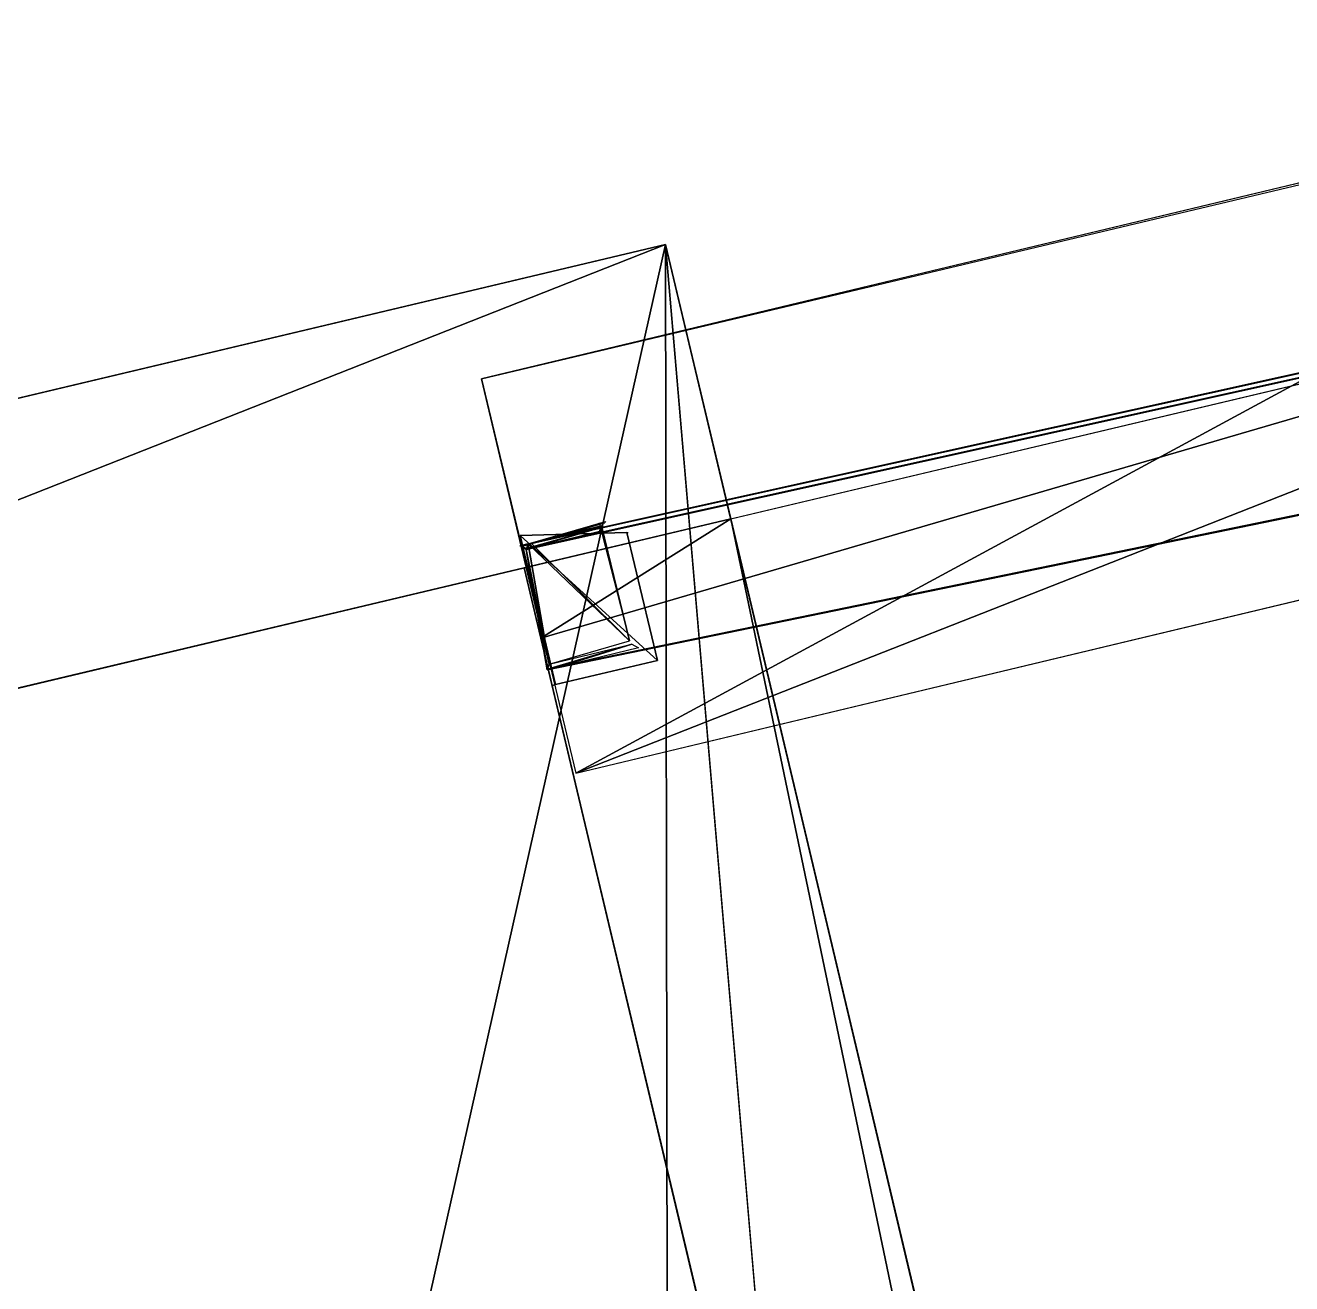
# Model space of a CAD drawing. Extents: x -324 to 583, y -546 to 160.
# Drawn here: x 200.4 to 253, y 107.6 to 159.9 of the extents above; entities that cross this region are included whole.
import ezdxf

# ---------------------------------------------------------------- set-up
doc = ezdxf.new("R2010")
doc.units = 0
doc.header["$MEASUREMENT"] = 0
doc.layers.get('0').update_dxf_attribs({"color": 13, "linetype": 'CONTINUOUS'})

msp = doc.modelspace()

# ---------------------------------------------------------------- linework, layer by layer
at = {"color": 0}
for p, q in [((280.729, 159.948, 38.761), (219.344, 145.251, 39.123)), ((219.344, 145.251, 39.123), (280.944, 159.879, 39.123)), ((144.099, 131.157, 150.839), (226.99, 150.841, 110.508)), ((144.099, 131.157, 150.839), (226.99, 150.841, 110.508)), ((147.58, 131.984, 143.659), (226.99, 150.841, 102.794)), ((147.58, 131.984, 143.659), (226.99, 150.841, 102.794)), ((165.461, -123.495, 150.839), (226.99, 150.841, 110.508)), ((165.461, -123.495, 150.839), (226.99, 150.841, 110.508)), ((221.121, 137.396, -1.508), (277.978, 150.897, -1.508)), ((277.718, 150.887, 35.094), (221.277, 138.381, 35.59)), ((221.285, 138.403, 39.25), (277.825, 150.931, 38.754)), ((229.698, 139.433, 102.794), (226.99, 150.841, 102.794)), ((226.99, 150.841, 102.794), (226.99, 150.841, 110.508)), ((226.99, 150.841, 110.508), (301.903, -164.635, 110.508)), ((229.698, 139.433, 102.794), (226.99, 150.841, 102.794)), ((226.99, 150.841, 110.508), (301.903, -164.635, 110.508)), ((226.99, 150.841, 102.794), (226.99, 150.841, 110.508)), ((221.202, 138.167, -0.028), (274.844, 150.052, -1.199)), ((222.16, 133.394, 39.123), (219.344, 145.251, 39.123)), ((219.344, 145.251, 39.123), (223.267, 128.866, 39.13)), ((279.147, 144.895, -1.184), (222.076, 133.154, -0.691)), ((223.267, 128.866, 39.13), (284.652, 143.563, 38.767)), ((229.698, 139.433, 102.794), (150.289, 120.576, 143.659)), ((229.698, 139.433, 102.794), (150.289, 120.576, 143.659)), ((221, 138.291, 28.163), (224.471, 139.266, 28.131)), ((221.121, 137.396, 102.794), (229.698, 139.433, 102.794)), ((221.121, 137.396, 102.794), (229.698, 139.433, 102.794)), ((221.277, 138.381, 35.59), (224.306, 139.076, 28.133)), ((221.277, 138.381, 35.59), (224.306, 139.076, 28.133)), ((224.307, 139.078, 28.442), (221.278, 138.383, 35.898)), ((224.307, 139.078, 28.442), (221.278, 138.383, 35.898)), ((221.284, 138.402, 38.951), (224.494, 139.331, 38.921)), ((224.329, 139.141, 38.924), (221.407, 138.431, 38.95)), ((224.329, 139.141, 38.924), (221.407, 138.431, 38.95)), ((224.314, 139.098, 31.794), (221.407, 138.431, 38.95)), ((224.314, 139.098, 31.794), (221.407, 138.431, 38.95)), ((224.236, 139.275, 38.915), (225.489, 134.363, 38.957)), ((224.306, 139.076, 28.133), (224.307, 139.078, 28.442)), ((224.307, 139.078, 28.442), (224.314, 139.098, 31.794)), ((224.314, 139.098, 31.794), (224.329, 139.141, 38.924)), ((224.329, 139.141, 38.924), (225.489, 134.363, 38.957)), ((224.494, 139.331, 38.921), (224.471, 139.266, 28.131)), ((301.903, -164.635, 102.794), (229.698, 139.433, 102.794)), ((301.903, -164.635, 102.794), (229.698, 139.433, 102.794)), ((225.389, 138.861, 0.35), (220.946, 138.747, 0.35)), ((220.946, 138.747, -82.167), (225.389, 138.861, -82.167)), ((220.946, 138.747, -82.167), (222.419, 132.544, -82.167)), ((226.65, 133.549, -9.587), (220.946, 138.747, -9.587)), ((220.946, 138.747, -9.587), (220.946, 138.747, -11.076)), ((220.946, 138.747, -11.076), (220.946, 138.747, -82.167)), ((220.946, 138.747, -82.167), (226.65, 133.549, -82.167)), ((220.946, 138.747, -11.076), (220.946, 138.747, -82.167)), ((220.946, 138.747, -9.587), (220.946, 138.747, -11.076)), ((220.946, 138.747, 0.35), (220.946, 138.747, -9.587)), ((221.202, 138.167, -0.028), (224.247, 138.907, -0.055)), ((221.407, 138.431, 38.95), (221.284, 138.402, 38.951)), ((221.407, 138.431, 38.95), (221.284, 138.402, 38.951)), ((221.407, 138.431, 38.95), (221.284, 138.402, 38.951)), ((221.407, 138.431, 38.95), (221.284, 138.402, 38.951)), ((221.407, 138.431, 38.95), (221.285, 138.403, 39.25)), ((221.407, 138.431, 38.95), (221.285, 138.403, 39.25)), ((225.389, 138.861, -49.86), (225.434, 138.872, 0.373)), ((226.65, 133.549, 0.35), (225.389, 138.861, 0.35)), ((226.65, 133.549, -49.86), (225.389, 138.861, -49.86)), ((225.389, 138.861, -49.86), (225.389, 138.861, 0.35)), ((225.389, 138.861, -81.926), (226.65, 133.549, -81.834)), ((225.389, 138.861, -81.926), (225.389, 138.861, -49.86)), ((225.389, 138.861, -49.86), (226.65, 133.549, -50.226)), ((226.65, 133.549, -49.86), (225.389, 138.861, -49.86)), ((225.389, 138.861, -49.86), (226.65, 133.549, -50.226)), ((225.389, 138.861, -49.86), (225.389, 138.861, 0.35)), ((225.389, 138.861, -81.926), (225.389, 138.861, -49.86)), ((225.389, 138.861, -82.167), (225.389, 138.861, -81.926)), ((221.272, 138.399, 38.951), (220.931, 138.316, 38.954)), ((220.931, 138.316, 38.954), (220.975, 138.307, 31.823)), ((220.975, 138.307, 31.823), (220.967, 138.285, 28.1)), ((220.975, 138.307, 31.823), (221.284, 138.402, 38.951)), ((220.975, 138.307, 31.823), (221.284, 138.402, 38.951)), ((220.975, 138.307, 31.823), (221.284, 138.402, 38.951)), ((221.272, 138.399, 38.951), (220.975, 138.307, 31.823)), ((221.272, 138.399, 38.951), (220.975, 138.307, 31.823)), ((221.272, 138.399, 38.951), (220.975, 138.307, 31.823)), ((220.975, 138.307, 31.823), (221, 138.291, 28.163)), ((221.277, 138.381, 35.59), (221, 138.291, 28.163)), ((221.277, 138.381, 35.59), (221, 138.291, 28.163)), ((221, 138.291, 28.163), (221.166, 138.185, 4.327)), ((221.211, 138.193, 4.326), (221.166, 138.185, 4.327)), ((221.201, 138.163, -0.704), (221.202, 138.167, -0.028)), ((221.201, 138.163, -0.728), (222.076, 133.154, -0.691)), ((221.201, 138.163, -0.704), (221.201, 138.163, -0.728)), ((221.203, 138.17, 0.526), (221.202, 138.167, -0.028)), ((221.203, 138.17, 0.526), (221.202, 138.167, -0.028)), ((221.203, 138.17, 0.526), (221.202, 138.167, -0.028)), ((221.211, 138.193, 4.326), (221.203, 138.17, 0.526)), ((221.211, 138.193, 4.326), (221.203, 138.17, 0.526)), ((221.211, 138.193, 4.326), (221.203, 138.17, 0.526)), ((221.212, 138.197, 4.881), (221.211, 138.193, 4.326)), ((221.212, 138.197, 4.881), (221.211, 138.193, 4.326)), ((221.212, 138.197, 4.881), (221.211, 138.193, 4.326)), ((221.212, 138.197, 4.881), (221.211, 138.193, 4.326)), ((221.285, 138.403, 39.25), (221.272, 138.399, 38.951)), ((221.285, 138.403, 39.25), (221.272, 138.399, 38.951)), ((221.285, 138.403, 39.25), (221.272, 138.399, 38.951)), ((221.284, 138.402, 38.951), (221.272, 138.399, 38.951)), ((221.284, 138.402, 38.951), (221.272, 138.399, 38.951)), ((221.284, 138.402, 38.951), (221.272, 138.399, 38.951)), ((221.278, 138.383, 35.898), (221.277, 138.381, 35.59)), ((221.278, 138.383, 35.898), (221.277, 138.381, 35.59)), ((221.278, 138.383, 35.898), (221.277, 138.381, 35.59)), ((221.278, 138.383, 35.898), (221.277, 138.381, 35.59)), ((221.278, 138.383, 35.898), (221.284, 138.402, 38.951)), ((221.278, 138.383, 35.898), (221.284, 138.402, 38.951)), ((221.278, 138.383, 35.898), (221.284, 138.402, 38.951)), ((221.278, 138.383, 35.898), (221.284, 138.402, 38.951)), ((221.284, 138.402, 39.086), (221.285, 138.403, 39.25)), ((221.284, 138.402, 39.086), (221.285, 138.403, 39.25)), ((221.284, 138.402, 39.086), (221.285, 138.403, 39.25)), ((221.284, 138.402, 39.086), (221.285, 138.403, 39.25)), ((221.284, 138.402, 38.951), (221.284, 138.402, 39.086)), ((222.16, 133.394, 39.123), (221.284, 138.402, 39.086)), ((222.16, 133.394, 39.123), (221.284, 138.402, 38.951)), ((225.489, 134.363, 38.957), (221.284, 138.402, 38.951)), ((222.16, 133.394, 39.123), (221.284, 138.402, 38.951)), ((225.489, 134.363, 38.957), (221.284, 138.402, 38.951)), ((221.284, 138.402, 38.951), (221.284, 138.402, 39.086)), ((221.284, 138.402, 38.951), (221.284, 138.402, 39.086)), ((221.284, 138.402, 38.951), (221.284, 138.402, 39.086)), ((222.16, 133.394, 39.123), (221.284, 138.402, 38.951)), ((221.284, 138.402, 38.951), (221.284, 138.402, 39.086)), ((221.121, 137.396, -25.766), (-280.72, 18.228, -13)), ((218.839, 136.854, 102.794), (221.121, 137.396, 102.794)), ((218.839, 136.854, -1.508), (221.121, 137.396, -1.508)), ((218.839, 136.854, -1.508), (221.121, 137.396, -1.508)), ((218.839, 136.854, 102.794), (221.121, 137.396, 102.794)), ((221.121, 137.396, -25.766), (221.121, 137.396, -1.508)), ((221.814, 134.477, -1.508), (221.121, 137.396, -1.508)), ((221.121, 137.396, -25.766), (221.121, 137.396, -1.508)), ((221.814, 134.477, -1.508), (221.121, 137.396, -1.508)), ((221.121, 137.396, -1.508), (221.121, 137.396, 102.794)), ((221.121, 137.396, 102.794), (221.814, 134.477, 102.794)), ((221.121, 137.396, -1.508), (221.121, 137.396, 102.794)), ((221.121, 137.396, 102.794), (221.814, 134.477, 102.794)), ((221.814, 134.477, -1.508), (221.121, 137.396, -1.508)), ((-277.801, 18.921, 0), (218.839, 136.854, -1.508)), ((-277.801, 18.921, 0), (218.839, 136.854, -1.508)), ((0.421, 84.988, 103.269), (218.839, 136.854, 102.794)), ((0.421, 84.988, 103.269), (218.839, 136.854, 102.794)), ((218.839, 136.854, -1.508), (218.839, 136.854, 102.794)), ((218.839, 136.854, -1.508), (218.839, 136.854, 102.794)), ((285.15, -132.246, -1.508), (221.814, 134.477, -1.508)), ((221.814, 134.477, -1.508), (221.814, 134.477, 102.794)), ((221.814, 134.477, 102.794), (295.27, -174.862, 102.794)), ((285.15, -132.246, -1.508), (221.814, 134.477, -1.508)), ((285.15, -132.246, -1.508), (221.814, 134.477, -1.508)), ((221.814, 134.477, -1.508), (221.814, 134.477, 102.794)), ((221.814, 134.477, 102.794), (295.27, -174.862, 102.794)), ((222.16, 133.394, 39.123), (225.489, 134.363, 38.957)), ((222.16, 133.394, 39.123), (225.585, 134.225, 39.093)), ((225.873, 134.078, -0.492), (222.448, 133.246, -0.461)), ((222.448, 133.246, -0.461), (222.076, 133.154, -0.691)), ((222.076, 133.154, -0.691), (222.089, 133.191, 5.442)), ((222.076, 133.154, -0.691), (222.089, 133.191, 5.442)), ((222.076, 133.154, -0.691), (222.089, 133.191, 5.442)), ((222.089, 133.191, 5.442), (222.16, 133.394, 39.123)), ((222.089, 133.191, 5.442), (222.16, 133.394, 39.123)), ((222.419, 132.544, -50.226), (226.65, 133.549, -50.226)), ((222.419, 132.544, -81.923), (226.65, 133.549, -81.834)), ((226.65, 133.549, -9.587), (222.419, 132.544, -9.587)), ((226.65, 133.549, -50.226), (222.419, 132.544, -49.87)), ((226.65, 133.549, -50.226), (222.419, 132.544, -49.87)), ((222.419, 132.544, -50.226), (226.65, 133.549, -50.226)), ((226.65, 133.549, -50.226), (226.65, 133.549, -49.86)), ((226.65, 133.549, -49.86), (226.65, 133.549, -9.587)), ((226.65, 133.549, -82.167), (226.65, 133.549, -81.834)), ((226.65, 133.549, -81.834), (226.65, 133.549, -69.897)), ((226.65, 133.549, -69.897), (226.65, 133.549, -50.226)), ((226.65, 133.549, -81.834), (226.65, 133.549, -69.897)), ((226.65, 133.549, -69.897), (226.65, 133.549, -50.226)), ((226.65, 133.549, -49.86), (226.65, 133.549, -9.587)), ((226.65, 133.549, -50.226), (226.65, 133.549, -49.86)), ((226.65, 133.549, -9.587), (226.65, 133.549, 0.35)), ((226.65, 133.549, -49.86), (226.65, 133.549, -9.587)), ((226.65, 133.549, -69.897), (226.65, 133.549, -50.226)), ((226.65, 133.549, -81.834), (226.65, 133.549, -69.897)), ((226.65, 133.549, -50.226), (226.65, 133.549, -49.86)), ((222.297, 132.515, -81.926), (222.419, 132.544, -81.923)), ((222.419, 132.544, -49.87), (222.297, 132.515, -49.86)), ((222.297, 132.515, -49.86), (222.297, 132.515, -81.926)), ((222.419, 132.544, -82.167), (222.419, 132.544, -81.923)), ((222.419, 132.544, -81.923), (222.419, 132.544, -50.226)), ((222.419, 132.544, -50.226), (222.419, 132.544, -49.87)), ((222.419, 132.544, -81.923), (222.419, 132.544, -50.226)), ((222.419, 132.544, -50.226), (222.419, 132.544, -49.87))]:
    msp.add_line(p, q, dxfattribs=at)
at = {"color": 17}
for p, q in [((221.212, 138.197, 4.881), (274.854, 150.081, 3.71)), ((222.089, 133.191, 5.442), (279.16, 144.932, 4.949)), ((224.247, 138.907, -0.055), (224.306, 139.076, 28.133)), ((221.277, 138.381, 35.59), (221.212, 138.197, 4.881)), ((221.277, 138.381, 35.59), (221.212, 138.197, 4.881)), ((221.277, 138.381, 35.59), (221.212, 138.197, 4.881)), ((225.585, 134.225, 39.093), (225.873, 134.078, -0.492)), ((222.419, 132.544, -49.87), (222.419, 132.544, -9.587))]:
    msp.add_line(p, q, dxfattribs=at)
at = {"color": 253}
msp.add_line((0.421, 84.988, 103.269), (221.121, 137.396, 102.794), dxfattribs=at)
msp.add_line((0.421, 84.988, 103.269), (221.121, 137.396, 102.794), dxfattribs=at)
at = {"color": 47}
msp.add_line((286.869, -139.482, -25.766), (221.121, 137.396, -25.766), dxfattribs=at)

# ---------------------------------------------------------------- meshes
at = {"color": 17}
mesh = msp.add_polyface(dxfattribs=at)
corners = [(223.267, 128.866, 39.13), (280.729, 159.948, 38.761), (219.344, 145.251, 39.123), (282.585, 152.195, 38.764), (284.652, 143.563, 38.767)]
mesh.append_faces([[corners[k] for k in face] for face in [(0, 1, 2), (3, 0, 4)]], dxfattribs={"vtx0": -1, "color": 17})
mesh.append_faces([[corners[k] for k in face] for face in [(1, 0, 3)]], dxfattribs={"vtx0": -1, "vtx1": -1, "color": 17})
at = {"color": 253}
mesh = msp.add_polyface(dxfattribs=at)
corners = [(-294.398, 27.032, 110.907), (-283.429, 29.636, 103.269), (-294.398, 27.032, 103.269), (-2.288, 96.396, 103.269), (-6.676, 95.354, 110.907), (147.58, 131.984, 143.659), (144.099, 131.157, 150.839), (226.99, 150.841, 110.508), (226.99, 150.841, 102.794)]
mesh.append_faces([[corners[k] for k in face] for face in [(0, 1, 2), (5, 7, 8)]], dxfattribs={"vtx0": -1, "color": 253})
mesh.append_faces([[corners[k] for k in face] for face in [(1, 0, 3), (3, 4, 5), (7, 5, 6)]], dxfattribs={"vtx0": -1, "vtx1": -1, "color": 253})
mesh.append_faces([[corners[k] for k in face] for face in [(3, 0, 4), (5, 4, 6)]], dxfattribs={"vtx0": -1, "vtx2": -1, "color": 253})
at = {"color": 8}
mesh = msp.add_polyface(dxfattribs=at)
corners = [(226.99, 150.841, 110.508), (144.099, 131.157, 150.839), (165.461, -123.495, 150.839)]
mesh.append_faces([[corners[k] for k in face] for face in [(0, 1, 2)]], dxfattribs={"color": 8})
at = {"color": 253}
mesh = msp.add_polyface(dxfattribs=at)
corners = [(226.99, 150.841, 102.794), (150.289, 120.576, 143.659), (147.58, 131.984, 143.659), (229.698, 139.433, 102.794)]
mesh.append_faces([[corners[k] for k in face] for face in [(0, 1, 2), (1, 0, 3)]], dxfattribs={"vtx0": -1, "color": 253})
at = {"color": 8}
mesh = msp.add_polyface(dxfattribs=at)
corners = [(347.75, -357.71, 110.508), (259.17, -225.98, 128.751), (227.84, -386.184, 150.839), (324.919, -261.564, 110.508), (226.99, 150.841, 110.508), (165.461, -123.495, 150.839), (301.903, -164.635, 110.508)]
mesh.append_faces([[corners[k] for k in face] for face in [(1, 0, 3), (2, 4, 5), (4, 1, 6)]], dxfattribs={"vtx0": -1, "color": 8})
mesh.append_faces([[corners[k] for k in face] for face in [(0, 1, 2)]], dxfattribs={"vtx0": -1, "vtx1": -1, "color": 8})
mesh.append_faces([[corners[k] for k in face] for face in [(4, 2, 1)]], dxfattribs={"vtx0": -1, "vtx1": -1, "vtx2": -1, "color": 8})
at = {"color": 0}
mesh = msp.add_polyface(dxfattribs=at)
corners = [(277.978, 150.897, -1.508), (221.814, 134.477, -1.508), (221.121, 137.396, -1.508), (285.15, -132.246, -1.508), (338.821, -119.501, -1.508)]
mesh.append_faces([[corners[k] for k in face] for face in [(0, 1, 2), (3, 0, 4)]], dxfattribs={"vtx0": -1, "color": 0})
mesh.append_faces([[corners[k] for k in face] for face in [(1, 0, 3)]], dxfattribs={"vtx0": -1, "vtx1": -1, "color": 0})
at = {"color": 17}
mesh = msp.add_polyface(dxfattribs=at)
corners = [(221.277, 138.381, 35.59), (277.818, 150.91, 35.349), (277.718, 150.887, 35.094), (277.82, 150.915, 36.167), (221.278, 138.383, 35.898), (221.284, 138.402, 38.951), (277.825, 150.93, 38.59), (277.761, 150.916, 38.59), (277.825, 150.931, 38.754), (221.284, 138.402, 39.086), (221.285, 138.403, 39.25)]
mesh.append_faces([[corners[k] for k in face] for face in [(0, 1, 2), (8, 9, 10)]], dxfattribs={"vtx0": -1, "color": 17})
mesh.append_faces([[corners[k] for k in face] for face in [(1, 0, 3), (3, 5, 6), (6, 5, 7), (7, 5, 8)]], dxfattribs={"vtx0": -1, "vtx1": -1, "color": 17})
mesh.append_faces([[corners[k] for k in face] for face in [(3, 0, 4), (3, 4, 5), (8, 5, 9)]], dxfattribs={"vtx0": -1, "vtx2": -1, "color": 17})
at = {"color": 253}
mesh = msp.add_polyface(dxfattribs=at)
corners = [(229.698, 139.433, 102.794), (301.903, -164.635, 110.508), (301.903, -164.635, 102.794), (226.99, 150.841, 110.508), (226.99, 150.841, 102.794)]
mesh.append_faces([[corners[k] for k in face] for face in [(0, 1, 2), (3, 0, 4)]], dxfattribs={"vtx0": -1, "color": 253})
mesh.append_faces([[corners[k] for k in face] for face in [(1, 0, 3)]], dxfattribs={"vtx0": -1, "vtx1": -1, "color": 253})
at = {"color": 17}
mesh = msp.add_polyface(dxfattribs=at)
corners = [(221.202, 138.167, -0.028), (274.854, 150.081, 3.71), (274.844, 150.052, -1.199), (221.203, 138.17, 0.526), (221.211, 138.193, 4.326), (221.212, 138.197, 4.881)]
mesh.append_faces([[corners[k] for k in face] for face in [(0, 1, 2), (1, 4, 5)]], dxfattribs={"vtx0": -1, "color": 17})
mesh.append_faces([[corners[k] for k in face] for face in [(1, 0, 3), (1, 3, 4)]], dxfattribs={"vtx0": -1, "vtx2": -1, "color": 17})
mesh = msp.add_polyface(dxfattribs=at)
corners = [(279.16, 144.932, 4.949), (222.076, 133.154, -0.691), (279.147, 144.895, -1.184), (222.089, 133.191, 5.442)]
mesh.append_faces([[corners[k] for k in face] for face in [(0, 1, 2), (1, 0, 3)]], dxfattribs={"vtx0": -1, "color": 17})
at = {"color": 253}
mesh = msp.add_polyface(dxfattribs=at)
corners = [(0.421, 84.988, 103.269), (229.698, 139.433, 102.794), (221.121, 137.396, 102.794), (150.289, 120.576, 143.659)]
mesh.append_faces([[corners[k] for k in face] for face in [(0, 1, 2), (1, 0, 3)]], dxfattribs={"vtx0": -1, "color": 253})
at = {"color": 0}
mesh = msp.add_polyface(dxfattribs=at)
corners = [(229.698, 139.433, 102.794), (221.814, 134.477, 102.794), (221.121, 137.396, 102.794), (295.27, -174.862, 102.794), (301.903, -164.635, 102.794), (368.934, -157.37, 102.794), (369.272, -148.638, 102.794), (371.216, -156.828, 102.794)]
mesh.append_faces([[corners[k] for k in face] for face in [(0, 1, 2), (5, 6, 7)]], dxfattribs={"vtx0": -1, "color": 0})
mesh.append_faces([[corners[k] for k in face] for face in [(1, 0, 3), (3, 4, 5)]], dxfattribs={"vtx0": -1, "vtx1": -1, "color": 0})
mesh.append_faces([[corners[k] for k in face] for face in [(3, 0, 4), (5, 4, 6)]], dxfattribs={"vtx0": -1, "vtx2": -1, "color": 0})
at = {"color": 17}
mesh = msp.add_polyface(dxfattribs=at)
corners = [(221.202, 138.167, -0.028), (224.306, 139.076, 28.133), (224.247, 138.907, -0.055), (221.203, 138.17, 0.526), (221.211, 138.193, 4.326), (221.212, 138.197, 4.881), (221.277, 138.381, 35.59)]
mesh.append_faces([[corners[k] for k in face] for face in [(0, 1, 2), (1, 5, 6)]], dxfattribs={"vtx0": -1, "color": 17})
mesh.append_faces([[corners[k] for k in face] for face in [(1, 0, 3), (1, 3, 4), (1, 4, 5)]], dxfattribs={"vtx0": -1, "vtx2": -1, "color": 17})
at = {"color": 0}
mesh = msp.add_polyface(dxfattribs=at)
corners = [(221.277, 138.381, 35.59), (224.307, 139.078, 28.442), (224.306, 139.076, 28.133), (221.278, 138.383, 35.898)]
mesh.append_faces([[corners[k] for k in face] for face in [(0, 1, 2), (1, 0, 3)]], dxfattribs={"vtx0": -1, "color": 0})
mesh = msp.add_polyface(dxfattribs=at)
corners = [(221.278, 138.383, 35.898), (224.314, 139.098, 31.794), (224.307, 139.078, 28.442), (221.407, 138.431, 38.95), (221.284, 138.402, 38.951)]
mesh.append_faces([[corners[k] for k in face] for face in [(0, 1, 2), (3, 0, 4)]], dxfattribs={"vtx0": -1, "color": 0})
mesh.append_faces([[corners[k] for k in face] for face in [(1, 0, 3)]], dxfattribs={"vtx0": -1, "vtx1": -1, "color": 0})
mesh = msp.add_polyface(dxfattribs=at)
corners = [(225.489, 134.363, 38.957), (221.407, 138.431, 38.95), (221.284, 138.402, 38.951), (224.329, 139.141, 38.924)]
mesh.append_faces([[corners[k] for k in face] for face in [(0, 1, 2), (1, 0, 3)]], dxfattribs={"vtx0": -1, "color": 0})
mesh = msp.add_polyface(dxfattribs=at)
corners = [(221.407, 138.431, 38.95), (224.329, 139.141, 38.924), (224.314, 139.098, 31.794)]
mesh.append_faces([[corners[k] for k in face] for face in [(0, 1, 2)]], dxfattribs={"color": 0})
at = {"color": 17}
mesh = msp.add_polyface(dxfattribs=at)
corners = [(220.946, 138.747, -11.076), (225.389, 138.861, -82.167), (220.946, 138.747, -82.167), (225.389, 138.861, -81.926), (225.389, 138.861, -49.86), (225.389, 138.861, 0.35), (220.946, 138.747, -9.587), (220.946, 138.747, 0.35)]
mesh.append_faces([[corners[k] for k in face] for face in [(0, 1, 2), (5, 6, 7)]], dxfattribs={"vtx0": -1, "color": 17})
mesh.append_faces([[corners[k] for k in face] for face in [(1, 0, 3), (3, 0, 4), (4, 0, 5)]], dxfattribs={"vtx0": -1, "vtx1": -1, "color": 17})
mesh.append_faces([[corners[k] for k in face] for face in [(5, 0, 6)]], dxfattribs={"vtx0": -1, "vtx2": -1, "color": 17})
at = {"color": 0}
mesh = msp.add_polyface(dxfattribs=at)
corners = [(226.65, 133.549, -81.834), (220.946, 138.747, -82.167), (226.65, 133.549, -82.167), (220.946, 138.747, -11.076), (226.65, 133.549, -69.897), (226.65, 133.549, -50.226), (226.65, 133.549, -49.86), (226.65, 133.549, -9.587), (220.946, 138.747, -9.587)]
mesh.append_faces([[corners[k] for k in face] for face in [(0, 1, 2), (3, 7, 8)]], dxfattribs={"vtx0": -1, "color": 0})
mesh.append_faces([[corners[k] for k in face] for face in [(1, 0, 3)]], dxfattribs={"vtx0": -1, "vtx1": -1, "color": 0})
mesh.append_faces([[corners[k] for k in face] for face in [(3, 0, 4), (3, 4, 5), (3, 5, 6), (3, 6, 7)]], dxfattribs={"vtx0": -1, "vtx2": -1, "color": 0})
mesh = msp.add_polyface(dxfattribs=at)
corners = [(221.407, 138.431, 38.95), (221.284, 138.402, 39.086), (221.285, 138.403, 39.25), (221.284, 138.402, 38.951)]
mesh.append_faces([[corners[k] for k in face] for face in [(0, 1, 2), (1, 0, 3)]], dxfattribs={"vtx0": -1, "color": 0})
at = {"color": 17}
mesh = msp.add_polyface(dxfattribs=at)
corners = [(225.389, 138.861, -49.86), (226.65, 133.549, -9.587), (226.65, 133.549, -49.86), (226.65, 133.549, 0.35), (225.389, 138.861, 0.35)]
mesh.append_faces([[corners[k] for k in face] for face in [(0, 1, 2), (3, 0, 4)]], dxfattribs={"vtx0": -1, "color": 17})
mesh.append_faces([[corners[k] for k in face] for face in [(1, 0, 3)]], dxfattribs={"vtx0": -1, "vtx1": -1, "color": 17})
mesh = msp.add_polyface(dxfattribs=at)
corners = [(225.389, 138.861, -81.926), (226.65, 133.549, -69.897), (226.65, 133.549, -81.834), (226.65, 133.549, -50.226), (225.389, 138.861, -49.86)]
mesh.append_faces([[corners[k] for k in face] for face in [(0, 1, 2), (3, 0, 4)]], dxfattribs={"vtx0": -1, "color": 17})
mesh.append_faces([[corners[k] for k in face] for face in [(1, 0, 3)]], dxfattribs={"vtx0": -1, "vtx1": -1, "color": 17})
at = {"color": 0}
mesh = msp.add_polyface(dxfattribs=at)
corners = [(225.389, 138.861, -49.86), (226.65, 133.549, -49.86), (226.65, 133.549, -50.226)]
mesh.append_faces([[corners[k] for k in face] for face in [(0, 1, 2)]], dxfattribs={"color": 0})
mesh = msp.add_polyface(dxfattribs=at)
corners = [(220.931, 138.316, 38.954), (221.272, 138.399, 38.951), (220.975, 138.307, 31.823)]
mesh.append_faces([[corners[k] for k in face] for face in [(0, 1, 2)]], dxfattribs={"color": 0})
mesh = msp.add_polyface(dxfattribs=at)
corners = [(221.272, 138.399, 38.951), (221.284, 138.402, 38.951), (220.975, 138.307, 31.823), (221.284, 138.402, 39.086), (221.285, 138.403, 39.25)]
mesh.append_faces([[corners[k] for k in face] for face in [(0, 1, 2), (3, 0, 4)]], dxfattribs={"vtx0": -1, "color": 0})
mesh.append_faces([[corners[k] for k in face] for face in [(1, 0, 3)]], dxfattribs={"vtx0": -1, "vtx1": -1, "color": 0})
mesh = msp.add_polyface(dxfattribs=at)
corners = [(220.975, 138.307, 31.823), (221.277, 138.381, 35.59), (221, 138.291, 28.163), (221.278, 138.383, 35.898), (221.284, 138.402, 38.951)]
mesh.append_faces([[corners[k] for k in face] for face in [(0, 1, 2), (3, 0, 4)]], dxfattribs={"vtx0": -1, "color": 0})
mesh.append_faces([[corners[k] for k in face] for face in [(1, 0, 3)]], dxfattribs={"vtx0": -1, "vtx1": -1, "color": 0})
mesh = msp.add_polyface(dxfattribs=at)
corners = [(221.272, 138.399, 38.951), (220.975, 138.307, 31.823), (221.284, 138.402, 38.951)]
mesh.append_faces([[corners[k] for k in face] for face in [(0, 1, 2)]], dxfattribs={"color": 0})
mesh = msp.add_polyface(dxfattribs=at)
corners = [(221.166, 138.185, 4.327), (221.212, 138.197, 4.881), (221.211, 138.193, 4.326), (221, 138.291, 28.163), (221.277, 138.381, 35.59)]
mesh.append_faces([[corners[k] for k in face] for face in [(0, 1, 2), (1, 3, 4)]], dxfattribs={"vtx0": -1, "color": 0})
mesh.append_faces([[corners[k] for k in face] for face in [(1, 0, 3)]], dxfattribs={"vtx0": -1, "vtx2": -1, "color": 0})
at = {"color": 17}
mesh = msp.add_polyface(dxfattribs=at)
corners = [(221.201, 138.163, -0.728), (222.089, 133.191, 5.442), (222.076, 133.154, -0.691), (222.16, 133.394, 39.123), (221.277, 138.381, 35.59), (221.278, 138.383, 35.898), (221.284, 138.402, 38.951), (221.201, 138.163, -0.704), (221.202, 138.167, -0.028), (221.211, 138.193, 4.326), (221.203, 138.17, 0.526), (221.212, 138.197, 4.881)]
mesh.append_faces([[corners[k] for k in face] for face in [(0, 1, 2), (3, 5, 6), (9, 8, 10), (4, 9, 11)]], dxfattribs={"vtx0": -1, "color": 17})
mesh.append_faces([[corners[k] for k in face] for face in [(1, 0, 3)]], dxfattribs={"vtx0": -1, "vtx1": -1, "color": 17})
mesh.append_faces([[corners[k] for k in face] for face in [(3, 0, 4), (4, 8, 9)]], dxfattribs={"vtx0": -1, "vtx1": -1, "vtx2": -1, "color": 17})
mesh.append_faces([[corners[k] for k in face] for face in [(3, 4, 5), (4, 0, 7), (4, 7, 8)]], dxfattribs={"vtx0": -1, "vtx2": -1, "color": 17})
at = {"color": 0}
mesh = msp.add_polyface(dxfattribs=at)
corners = [(221.272, 138.399, 38.951), (221.284, 138.402, 39.086), (221.284, 138.402, 38.951), (221.285, 138.403, 39.25)]
mesh.append_faces([[corners[k] for k in face] for face in [(0, 1, 2), (1, 0, 3)]], dxfattribs={"vtx0": -1, "color": 0})
mesh = msp.add_polyface(dxfattribs=at)
corners = [(221.284, 138.402, 39.086), (222.16, 133.394, 39.123), (221.284, 138.402, 38.951)]
mesh.append_faces([[corners[k] for k in face] for face in [(0, 1, 2)]], dxfattribs={"color": 0})
mesh = msp.add_polyface(dxfattribs=at)
corners = [(225.489, 134.363, 38.957), (221.284, 138.402, 38.951), (222.16, 133.394, 39.123)]
mesh.append_faces([[corners[k] for k in face] for face in [(0, 1, 2)]], dxfattribs={"color": 0})
at = {"color": 47}
mesh = msp.add_polyface(dxfattribs=at)
corners = [(-280.72, 18.228, 0), (218.839, 136.854, -1.508), (-280.72, 18.228, -13), (-277.801, 18.921, 0), (221.121, 137.396, -1.508), (221.121, 137.396, -25.766)]
mesh.append_faces([[corners[k] for k in face] for face in [(1, 0, 3), (2, 4, 5)]], dxfattribs={"vtx0": -1, "color": 47})
mesh.append_faces([[corners[k] for k in face] for face in [(0, 1, 2), (4, 2, 1)]], dxfattribs={"vtx0": -1, "vtx1": -1, "color": 47})
at = {"color": 0}
mesh = msp.add_polyface(dxfattribs=at)
corners = [(0.421, 84.988, 103.269), (221.121, 137.396, 102.794), (218.839, 136.854, 102.794)]
mesh.append_faces([[corners[k] for k in face] for face in [(0, 1, 2)]], dxfattribs={"color": 0})
mesh = msp.add_polyface(dxfattribs=at)
corners = [(218.839, 136.854, 102.794), (221.121, 137.396, -1.508), (218.839, 136.854, -1.508), (221.121, 137.396, 102.794)]
mesh.append_faces([[corners[k] for k in face] for face in [(0, 1, 2), (1, 0, 3)]], dxfattribs={"vtx0": -1, "color": 0})
at = {"color": 47}
mesh = msp.add_polyface(dxfattribs=at)
corners = [(221.121, 137.396, -25.766), (286.869, -139.482, -1.508), (286.869, -139.482, -25.766), (285.15, -132.246, -1.508), (247.098, 28.002, -10.341), (247.098, 28.002, -2.072), (243.748, 42.11, -10.341), (221.814, 134.477, -1.508), (221.121, 137.396, -1.508), (243.748, 42.11, -2.072)]
mesh.append_faces([[corners[k] for k in face] for face in [(0, 1, 2), (7, 0, 8)]], dxfattribs={"vtx0": -1, "color": 47})
mesh.append_faces([[corners[k] for k in face] for face in [(1, 0, 3), (4, 0, 6)]], dxfattribs={"vtx0": -1, "vtx1": -1, "color": 47})
mesh.append_faces([[corners[k] for k in face] for face in [(3, 0, 4), (6, 0, 7)]], dxfattribs={"vtx0": -1, "vtx1": -1, "vtx2": -1, "color": 47})
mesh.append_faces([[corners[k] for k in face] for face in [(3, 4, 5), (5, 7, 3), (7, 5, 9), (7, 9, 6)]], dxfattribs={"vtx0": -1, "vtx2": -1, "color": 47})
at = {"color": 253}
mesh = msp.add_polyface(dxfattribs=at)
corners = [(221.121, 137.396, -1.508), (221.814, 134.477, 102.794), (221.814, 134.477, -1.508), (221.121, 137.396, 102.794)]
mesh.append_faces([[corners[k] for k in face] for face in [(0, 1, 2), (1, 0, 3)]], dxfattribs={"vtx0": -1, "color": 253})
at = {"color": 43}
mesh = msp.add_polyface(dxfattribs=at)
corners = [(101.726, 109.044, 44.566), (143.102, 118.869, 43.504), (51.862, 97.203, 44.566), (143.102, 118.869, 93.309), (101.726, 109.044, 93.879), (182.092, 128.128, 93.309), (-277.801, 18.921, 103.269), (-226.54, 31.094, 42.937), (-277.801, 18.921, 0), (-226.54, 31.094, 92.25), (-176.677, 42.934, 92.25), (-102.29, 60.598, 92.603), (-64.528, 69.565, 92.603), (51.862, 97.203, 93.879), (218.839, 136.854, 102.794), (0.421, 84.988, 103.269), (218.839, 136.854, -1.508), (182.092, 128.128, 43.504), (-176.677, 42.934, 42.937), (-64.528, 69.565, 67.041), (-102.29, 60.598, 67.041)]
mesh.append_faces([[corners[k] for k in face] for face in [(14, 6, 15)]], dxfattribs={"vtx0": -1, "color": 43})
mesh.append_faces([[corners[k] for k in face] for face in [(0, 1, 2), (3, 4, 5), (6, 7, 8), (7, 6, 9), (9, 6, 10), (11, 6, 12), (13, 6, 4), (16, 17, 14), (18, 8, 7), (17, 18, 1), (2, 19, 13), (19, 2, 20), (20, 10, 11)]], dxfattribs={"vtx0": -1, "vtx1": -1, "color": 43})
mesh.append_faces([[corners[k] for k in face] for face in [(10, 6, 11), (12, 6, 13), (4, 6, 14), (17, 8, 18), (14, 5, 4), (18, 2, 1), (2, 18, 20)]], dxfattribs={"vtx0": -1, "vtx1": -1, "vtx2": -1, "color": 43})
mesh.append_faces([[corners[k] for k in face] for face in [(0, 3, 1), (3, 0, 4), (17, 16, 8), (14, 17, 5), (13, 19, 12), (20, 18, 10)]], dxfattribs={"vtx0": -1, "vtx2": -1, "color": 43})
mesh = msp.add_polyface(dxfattribs=at)
corners = [(286.869, -139.482, -1.508), (292.865, -164.733, 37.991), (294.885, -173.24, -1.508), (278.284, -103.331, 37.991), (285.15, -132.246, -1.508), (221.814, 134.477, -1.508), (263.722, -42.006, 41.491), (278.284, -103.331, 87.796), (252.592, 4.866, 41.491), (239.636, 59.424, 41.491), (252.592, 4.866, 91.296), (228.506, 106.295, 41.491), (228.506, 106.295, 91.296), (295.27, -174.862, 102.794), (292.865, -164.733, 87.796), (221.814, 134.477, 102.794), (263.722, -42.006, 91.296), (239.636, 59.424, 91.296)]
mesh.append_faces([[corners[k] for k in face] for face in [(0, 1, 2), (1, 0, 3), (3, 6, 7), (6, 5, 8), (8, 9, 10), (9, 5, 11), (11, 5, 12), (13, 14, 15), (14, 2, 1), (16, 7, 6), (17, 10, 9), (15, 12, 5)]], dxfattribs={"vtx0": -1, "vtx1": -1, "color": 43})
mesh.append_faces([[corners[k] for k in face] for face in [(3, 5, 6), (8, 5, 9), (15, 7, 16), (15, 10, 17)]], dxfattribs={"vtx0": -1, "vtx1": -1, "vtx2": -1, "color": 43})
mesh.append_faces([[corners[k] for k in face] for face in [(3, 0, 4), (3, 4, 5), (14, 13, 2), (15, 14, 7), (15, 16, 10), (15, 17, 12)]], dxfattribs={"vtx0": -1, "vtx2": -1, "color": 43})
at = {"color": 17}
mesh = msp.add_polyface(dxfattribs=at)
corners = [(222.089, 133.191, 5.442), (222.448, 133.246, -0.461), (222.076, 133.154, -0.691), (225.585, 134.225, 39.093), (225.873, 134.078, -0.492), (222.16, 133.394, 39.123)]
mesh.append_faces([[corners[k] for k in face] for face in [(0, 1, 2), (1, 3, 4), (3, 0, 5)]], dxfattribs={"vtx0": -1, "color": 17})
mesh.append_faces([[corners[k] for k in face] for face in [(3, 1, 0)]], dxfattribs={"vtx0": -1, "vtx1": -1, "vtx2": -1, "color": 17})
mesh = msp.add_polyface(dxfattribs=at)
corners = [(226.65, 133.549, -81.834), (222.419, 132.544, -50.226), (222.419, 132.544, -81.923), (226.65, 133.549, -69.897), (226.65, 133.549, -50.226)]
mesh.append_faces([[corners[k] for k in face] for face in [(0, 1, 2), (1, 3, 4)]], dxfattribs={"vtx0": -1, "color": 17})
mesh.append_faces([[corners[k] for k in face] for face in [(1, 0, 3)]], dxfattribs={"vtx0": -1, "vtx2": -1, "color": 17})
mesh = msp.add_polyface(dxfattribs=at)
corners = [(226.65, 133.549, -49.86), (222.419, 132.544, -49.87), (226.65, 133.549, -50.226), (222.419, 132.544, -9.587), (226.65, 133.549, -9.587)]
mesh.append_faces([[corners[k] for k in face] for face in [(0, 1, 2), (3, 0, 4)]], dxfattribs={"vtx0": -1, "color": 17})
mesh.append_faces([[corners[k] for k in face] for face in [(1, 0, 3)]], dxfattribs={"vtx0": -1, "vtx1": -1, "color": 17})
at = {"color": 0}
mesh = msp.add_polyface(dxfattribs=at)
corners = [(222.419, 132.544, -49.87), (222.419, 132.544, -50.226), (226.65, 133.549, -50.226)]
mesh.append_faces([[corners[k] for k in face] for face in [(0, 1, 2)]], dxfattribs={"color": 0})
mesh = msp.add_polyface(dxfattribs=at)
corners = [(222.419, 132.544, -81.923), (222.297, 132.515, -49.86), (222.297, 132.515, -81.926), (222.419, 132.544, -50.226), (222.419, 132.544, -49.87)]
mesh.append_faces([[corners[k] for k in face] for face in [(0, 1, 2), (1, 3, 4)]], dxfattribs={"vtx0": -1, "color": 0})
mesh.append_faces([[corners[k] for k in face] for face in [(1, 0, 3)]], dxfattribs={"vtx0": -1, "vtx2": -1, "color": 0})

doc.saveas('drawing.dxf')
